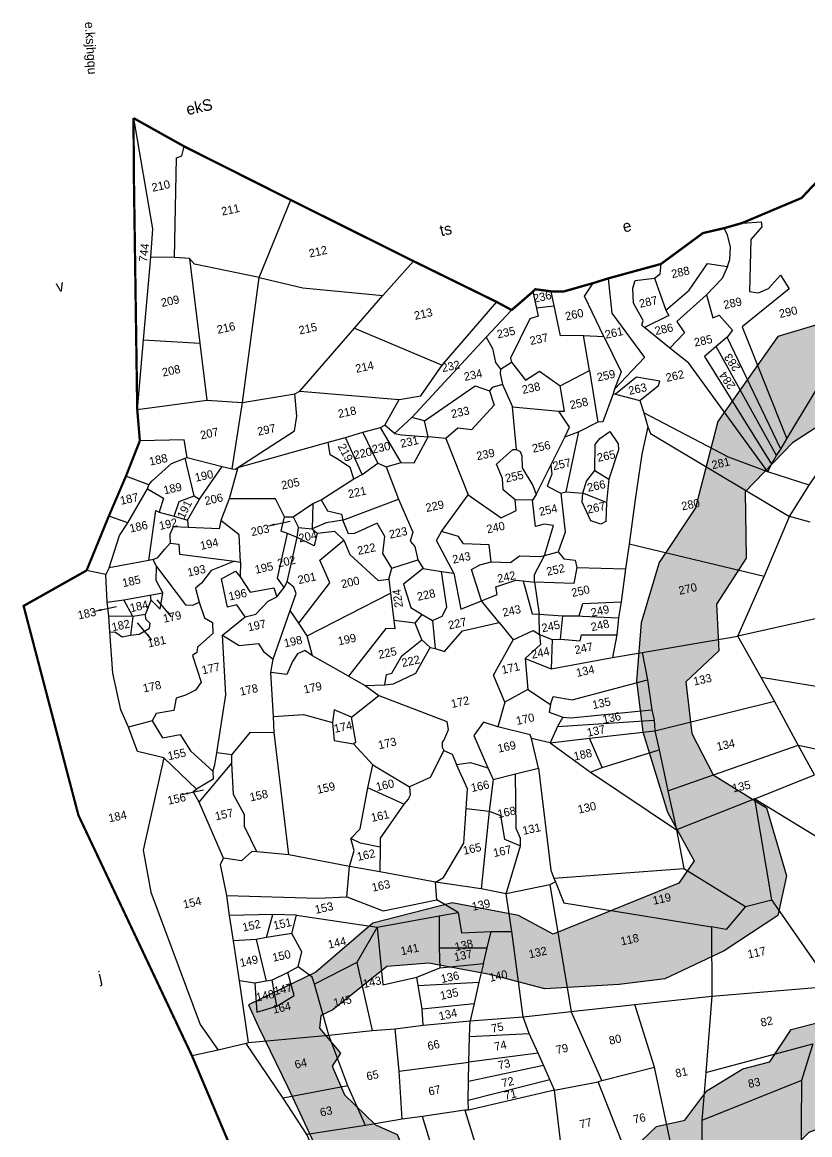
# Model space of a CAD drawing. Header units: metres. Extents: x 282146 to 284989, y 2016198 to 2020938.
# Drawn here: x 282146 to 282863, y 2019745 to 2020756 of the extents above; entities that cross this region are included whole.
import ezdxf
from ezdxf.enums import TextEntityAlignment as Align

# ---------------------------------------------------------------- set-up
doc = ezdxf.new("R2010")
doc.units = ezdxf.units.M
doc.header["$MEASUREMENT"] = 0
for name, color, linetype in [('POLY_HATCH', 12, 'Continuous'), ('POLY_PARCEL', 6, 'Continuous'), ('SYM_ARROW', 1, 'Continuous'), ('TEXT_MAPOUT', 7, 'Continuous'), ('TEXT_PARCEL', 7, 'Continuous'), ('V_BOUND_LINE', 7, 'Continuous')]:
    doc.layers.add(name, color=color, linetype=linetype)
doc.styles.get("Standard").update_dxf_attribs({"font": 'arial.ttf'})
doc.styles.add('TEXT_MAP', font='', dxfattribs={"height": 1.8})
doc.styles.get('TEXT_MAP').set_extended_font_data('Kruti Dev 050')
doc.dimstyles.get("Standard").update_dxf_attribs({"dimtxt": 0.18, "dimasz": 0.18, "dimexe": 0.18, "dimexo": 0.0625, "dimgap": 0.09, "dimtad": 0, "dimtih": 1, "dimtoh": 1, "dimdec": 4, "dimzin": 0, "dimdsep": 46, "dimtxsty": 'Standard', "dimcen": 0.09, "dimadec": 0, "dimazin": 0, "dimtfac": 1, "dimtdec": 4, "dimtofl": 0, "dimtmove": 0, "dimatfit": 3, "dimfxl": 0, "dimtolj": 1, "dimtzin": 0, "dimarcsym": 0})

# ---------------------------------------------------------------- blocks, each defined once
blk = doc.blocks.new('TEXTARROW')
blk.add_leader([(0.04, -0.01), (8.68, -0.01)], dimstyle='Standard', override={"dimtxt": 2.5, "dimasz": 2.5, "dimexe": 1.25, "dimexo": 0.625, "dimgap": 0.625, "dimtad": 1, "dimtih": 0, "dimtoh": 0, "dimzin": 8, "dimcen": 2.5, "dimtofl": 1})
blk = doc.blocks.new('5647')
at = {"layer": 'POLY_HATCH'}
h = blk.add_hatch(dxfattribs=at)
h.set_pattern_fill('ZIGZAG', color=256, scale=39.799596, angle=12.37531, style=0)
h.set_pattern_definition([(12.37531, (282698.511, 2015839.8285), (3.7931513, 5.925559), [4.97495, -4.97495]), (102.37531, (282703.3703, 2015840.8947), (-5.925559, 3.7931513), [4.97495, -4.97495])])
h.paths.add_polyline_path([(282613.69, 2019676.59), (282575.09, 2019687.53), (282544.97, 2019687.98), (282512.21, 2019712.56), (282499.66, 2019741.57), (282481.07, 2019749.85), (282454.2, 2019775.72), (282443.42, 2019800.71), (282450.66, 2019812), (282432.67, 2019833.64), (282433.82, 2019844.49), (282444.21, 2019849.41), (282490.75, 2019886.97), (282527.24, 2019889.68), (282581.55, 2019879.54), (282627.45, 2019867.55), (282692, 2019871.12), (282731.48, 2019876.26), (282782.91, 2019900.34), (282829.2, 2019930.79), (282836.68, 2019965.08), (282819.36, 2020023.93), (282773.33, 2020052.65), (282754.9, 2020088.32), (282749.51, 2020133.02), (282778.06, 2020159.87), (282776.3, 2020200.07), (282801.95, 2020240.11), (282800.89, 2020297.24), (282841.89, 2020339.76), (282875.5, 2020361.45), (282905.78, 2020388.39), (282937.79, 2020395.42), (282956.05, 2020397.52), (282942.78, 2020447.87), (282904.55, 2020451.79), (282863.11, 2020441.83), (282829.33, 2020431.6), (282777.36, 2020358.29), (282758.02, 2020283.41), (282726.46, 2020236.37), (282710.88, 2020184.12), (282707.03, 2020133.9), (282712.36, 2020089.73), (282733.7, 2020020.29), (282756.88, 2019978.29), (282743.7, 2019958.83), (282686.79, 2019935.88), (282634.69, 2019914.85), (282604.68, 2019930.95), (282547.31, 2019941.91), (282478.76, 2019924.25), (282429.56, 2019882.06), (282371.25, 2019853.57), (282379.61, 2019835.35), (282405.16, 2019782.53), (282438.05, 2019712.14), (282477.71, 2019682.48), (282492.79, 2019685.31), (282490.3, 2019656.86), (282530.09, 2019638.56), (282577.37, 2019621.9), (282631.44, 2019618.07), (282717.46, 2019639.56), (282749.49, 2019688.44), (282825.45, 2019712.08), (282856.43, 2019743.56), (282899.92, 2019760.08), (282920.16, 2019822.94), (282962.03, 2019854.8), (282967.31, 2019894.33), (282977.21, 2019928.76), (283017.4, 2019988.16), (283047.25, 2020019.12), (283049.26, 2020063.56), (283101.53, 2020092.8), (283097.23, 2020169.52), (283096.79, 2020169.6), (283076.6, 2020164.75), (283058.95, 2020140.58), (283030.97, 2020135.32), (283017.87, 2020102.45), (282980.25, 2020060.66), (282936.93, 2020024.69), (282924.03, 2019972.34), (282910.05, 2019923.39), (282882.83, 2019858.3), (282884.19, 2019840.06), (282867.63, 2019839.08), (282840.86, 2019832.32), (282822.26, 2019804.42), (282798.86, 2019798.4), (282767.75, 2019779.22), (282748.6, 2019753.84), (282724.17, 2019748.48), (282697.91, 2019723.31), (282693.44, 2019699.38), (282674.03, 2019679.24), (282646.33, 2019676.69)])
for points in [[(282863.11, 2020441.83), (282829.33, 2020431.6), (282777.36, 2020358.29), (282758.02, 2020283.41), (282726.46, 2020236.37), (282710.88, 2020184.12), (282707.03, 2020133.9), (282712.36, 2020089.73), (282733.7, 2020020.29), (282756.88, 2019978.29), (282743.7, 2019958.83), (282686.79, 2019935.88), (282634.69, 2019914.85), (282604.68, 2019930.95), (282547.31, 2019941.91), (282478.76, 2019924.25), (282429.56, 2019882.06), (282371.25, 2019853.57), (282379.61, 2019835.35), (282405.16, 2019782.53), (282438.05, 2019712.14)], [(282825.45, 2019712.08), (282856.43, 2019743.56), (282899.92, 2019760.08), (282920.16, 2019822.94), (282962.03, 2019854.8), (282967.31, 2019894.33), (282977.21, 2019928.76), (283017.4, 2019988.16), (283047.25, 2020019.12), (283049.26, 2020063.56), (283126.2, 2020106.6), (283140.87, 2020099.35), (283149.35, 2020056.74), (283123.25, 2020012.65), (283101.55, 2019983.88), (283098.57, 2019909.97), (283107.74, 2019884.08), (283089.05, 2019845.97), (283082.32, 2019785.2), (283034.46, 2019760.75), (283017.24, 2019754.75), (283020.3, 2019724.9)], [(282444.21, 2019849.41), (282433.82, 2019844.49), (282432.67, 2019833.64), (282450.66, 2019812), (282443.42, 2019800.71), (282454.2, 2019775.72), (282481.07, 2019749.85), (282499.66, 2019741.57), (282512.21, 2019712.56)], [(282697.91, 2019723.31), (282724.17, 2019748.48), (282748.6, 2019753.84), (282767.75, 2019779.22), (282798.86, 2019798.4), (282822.26, 2019804.42), (282840.86, 2019832.32), (282867.63, 2019839.08), (282884.19, 2019840.06), (282882.83, 2019858.3), (282910.05, 2019923.39), (282924.03, 2019972.34), (282936.93, 2020024.69), (282980.25, 2020060.66), (283017.87, 2020102.45), (283030.97, 2020135.32), (283058.95, 2020140.58), (283076.6, 2020164.75), (283096.79, 2020169.6), (283132.78, 2020162.5), (283162.07, 2020198.04), (283216.98, 2020201.27), (283276.01, 2020238.05)], [(282875.5, 2020361.45), (282841.89, 2020339.76), (282800.89, 2020297.24), (282801.95, 2020240.11), (282776.3, 2020200.07), (282778.06, 2020159.87), (282749.51, 2020133.02), (282754.9, 2020088.32), (282773.33, 2020052.65), (282819.36, 2020023.93), (282836.68, 2019965.08), (282829.2, 2019930.79), (282782.91, 2019900.34), (282731.48, 2019876.26), (282692, 2019871.12), (282627.45, 2019867.55), (282581.55, 2019879.54), (282527.24, 2019889.68), (282490.75, 2019886.97), (282444.21, 2019849.41)]]:
    blk.add_lwpolyline(points, dxfattribs=at)
at = {"layer": 'POLY_PARCEL'}
for points in [[(282271.78, 2020620.64), (282288.1, 2020524.77), (282286.54, 2020500.32)], [(282307.09, 2020500.1), (282308.95, 2020586.41), (282313.59, 2020587.98), (282315.7, 2020596.1)], [(282380.57, 2020482.87), (282407.76, 2020549.86)], [(282798.31, 2020529.8), (282814.82, 2020530.95), (282815.52, 2020526.56), (282805.89, 2020515.63), (282804.82, 2020470.5), (282812.53, 2020469.51), (282821.32, 2020473.31), (282831.67, 2020484.67), (282839.05, 2020472.93)], [(282785.75, 2020492.12), (282787.9, 2020498.32), (282788.47, 2020509.13), (282785.72, 2020519.22), (282782.76, 2020525.37)], [(282286.54, 2020500.32), (282280.03, 2020428.83)], [(282307.09, 2020500.1), (282286.54, 2020500.32)], [(282320.14, 2020499.26), (282307.09, 2020500.1)], [(282320.14, 2020499.26), (282329.18, 2020426.05)], [(282380.57, 2020482.87), (282324.53, 2020494.4), (282320.14, 2020499.26)], [(282487.49, 2020467.09), (282514.14, 2020496.85)], [(282722.71, 2020482.03), (282727.45, 2020486.01), (282728.21, 2020494.44)], [(282732.49, 2020454.51), (282752.52, 2020471.73), (282768.33, 2020494.71), (282785.75, 2020492.12)], [(282785.75, 2020492.12), (282781.02, 2020482), (282767.55, 2020467.81)], [(282365.97, 2020374.53), (282380.57, 2020482.87)], [(282380.57, 2020482.87), (282418.35, 2020473.7), (282487.49, 2020467.09)], [(282678.85, 2020431.71), (282662.1, 2020466.69), (282669.62, 2020477.91)], [(282682.6, 2020481.98), (282685.6, 2020452.03), (282713.83, 2020413.59), (282687.99, 2020386.27)], [(282713.79, 2020439.62), (282713.19, 2020440.12), (282711.52, 2020441.62), (282712.78, 2020445.64), (282704.4, 2020460.64), (282703.7, 2020473.58), (282705.73, 2020480.18), (282722.71, 2020482.03)], [(282722.71, 2020482.03), (282732.49, 2020454.51)], [(282617.38, 2020470.52), (282621.79, 2020449.29), (282614.81, 2020446.96), (282597.87, 2020412.96), (282598.91, 2020409.45)], [(282661.25, 2020432.66), (282641.32, 2020432.2), (282633.24, 2020470.74)], [(282767.55, 2020467.81), (282741.84, 2020444.8), (282748.59, 2020434.79), (282735.72, 2020421.54)], [(282767.55, 2020467.81), (282772.99, 2020447.89), (282778.64, 2020450.2), (282790.05, 2020437.2), (282785.5, 2020431.13)], [(282839.05, 2020472.93), (282798.57, 2020440.12), (282837.2, 2020343.2)], [(282462.88, 2020438.97), (282487.49, 2020467.09)], [(282538.96, 2020406.89), (282586.02, 2020461.59)], [(282620.31, 2020456.42), (282635.87, 2020458.21)], [(282598.96, 2020454.59), (282577.04, 2020431.11)], [(282732.49, 2020454.51), (282734.83, 2020449.94), (282713.79, 2020439.62)], [(282415.67, 2020384.33), (282462.88, 2020438.97)], [(282462.88, 2020438.97), (282538.96, 2020406.89)], [(282735.72, 2020421.54), (282713.79, 2020439.62)], [(282512.46, 2020361.61), (282577.04, 2020431.11)], [(282577.04, 2020431.11), (282582.4, 2020421.33), (282585.08, 2020409.09), (282589.23, 2020403.58)], [(282666.33, 2020402.23), (282661.25, 2020432.66)], [(282661.25, 2020432.66), (282678.85, 2020431.71)], [(282678.85, 2020431.71), (282693.86, 2020401.06), (282687.99, 2020386.27)], [(282785.5, 2020431.13), (282776.01, 2020423.16)], [(282831.93, 2020334.29), (282785.5, 2020431.13)], [(282280.03, 2020428.83), (282274.93, 2020368.69)], [(282280.03, 2020428.83), (282329.18, 2020426.05)], [(282329.18, 2020426.05), (282335.28, 2020376.67)], [(282820.53, 2020314.56), (282752.2, 2020408.58), (282735.72, 2020421.54)], [(282776.01, 2020423.16), (282765.93, 2020414.27), (282823.82, 2020321.29)], [(282828.03, 2020328.9), (282776.01, 2020423.16)], [(282837.2, 2020343.2), (282882.23, 2020418.29)], [(282501.56, 2020377.36), (282520.38, 2020380.37), (282538.96, 2020406.89)], [(282589.23, 2020403.58), (282588.99, 2020399.79), (282591.12, 2020390.1)], [(282589.23, 2020403.58), (282598.91, 2020409.45)], [(282598.91, 2020409.45), (282610.88, 2020393.9), (282623.08, 2020401.66), (282640.85, 2020389.16)], [(282640.85, 2020389.16), (282666.33, 2020402.23)], [(282666.33, 2020402.23), (282673.45, 2020357.56)], [(282709.98, 2020376.31), (282726.14, 2020389.21), (282727.14, 2020393.17), (282706.89, 2020396.48), (282688.7, 2020381.75)], [(282362.04, 2020318.43), (282411, 2020350.02), (282413.17, 2020362.82), (282411.46, 2020382.02)], [(282365.97, 2020374.53), (282411.46, 2020382.02)], [(282411.46, 2020382.02), (282415.67, 2020384.33)], [(282415.67, 2020384.33), (282501.56, 2020377.36)], [(282523.53, 2020358.69), (282567.44, 2020388.91), (282579.74, 2020384.66)], [(282579.74, 2020384.66), (282583.76, 2020372.45), (282564.1, 2020350.96), (282552.28, 2020352.38), (282541.95, 2020343.43)], [(282591.12, 2020390.1), (282582.05, 2020387.57), (282579.74, 2020384.66)], [(282591.12, 2020390.1), (282599.62, 2020370.85)], [(282639.82, 2020367.02), (282644.58, 2020367.26), (282640.85, 2020389.16)], [(282686.74, 2020382.25), (282677.9, 2020358), (282673.45, 2020357.56)], [(282687.99, 2020386.27), (282686.74, 2020382.25)], [(282686.74, 2020382.25), (282688.7, 2020381.75)], [(282688.7, 2020381.75), (282709.98, 2020376.31)], [(282274.93, 2020368.69), (282335.28, 2020376.67)], [(282335.28, 2020376.67), (282365.97, 2020374.53)], [(282356.94, 2020317.31), (282365.97, 2020374.53)], [(282489.32, 2020354.93), (282501.56, 2020377.36)], [(282709.98, 2020376.31), (282713.35, 2020365.82)], [(282599.62, 2020370.85), (282639.82, 2020367.02)], [(282603.04, 2020334.03), (282599.62, 2020370.85)], [(282645, 2020344.63), (282648.99, 2020353.26), (282639.82, 2020367.02)], [(282820.53, 2020314.56), (282786.61, 2020327.25), (282713.35, 2020365.82)], [(282713.35, 2020365.82), (282716.86, 2020353.49)], [(282470.25, 2020348.88), (282485.39, 2020353)], [(282485.39, 2020353), (282489.32, 2020354.93)], [(282503.28, 2020322.61), (282485.39, 2020353)], [(282497.54, 2020347.91), (282489.32, 2020354.93)], [(282512.46, 2020361.61), (282497.54, 2020347.91)], [(282523.53, 2020358.69), (282512.46, 2020361.61)], [(282526.65, 2020344.88), (282523.53, 2020358.69)], [(282673.45, 2020357.56), (282657.11, 2020349.16)], [(282716.86, 2020353.49), (282711.64, 2020330.04), (282705.81, 2020290.81), (282700.62, 2020252.14)], [(282716.86, 2020353.49), (282719.16, 2020347.85), (282839.35, 2020276.11)], [(282440.27, 2020340.43), (282455.22, 2020344.25)], [(282455.22, 2020344.25), (282470.25, 2020348.88)], [(282469.45, 2020312.25), (282455.22, 2020344.25)], [(282483.05, 2020322.18), (282470.25, 2020348.88)], [(282497.54, 2020347.91), (282503.72, 2020346.59), (282526.65, 2020344.88)], [(282503.28, 2020322.61), (282514.56, 2020322.41), (282526.65, 2020344.88)], [(282541.95, 2020343.43), (282526.65, 2020344.88)], [(282541.95, 2020343.43), (282561.4, 2020294.69)], [(282632.81, 2020320.29), (282645, 2020344.63)], [(282657.11, 2020349.16), (282645, 2020344.63)], [(282646.15, 2020297.25), (282657.11, 2020349.16)], [(282670.85, 2020315.84), (282671.25, 2020338.38), (282675.2, 2020343.52), (282683.8, 2020349.42), (282691.17, 2020339.01), (282691.52, 2020333.74), (282682.92, 2020308.33)], [(282831.93, 2020334.29), (282837.2, 2020343.2)], [(282856.5, 2020303.03), (282886.77, 2020347.89), (282906.2, 2020344.67)], [(282318.12, 2020327.23), (282315.59, 2020342.45), (282277.2, 2020341.54)], [(282362.04, 2020318.43), (282440.27, 2020340.43)], [(282462.25, 2020308.53), (282459.3, 2020318.3), (282447.42, 2020326.12), (282441.88, 2020329.45), (282440.27, 2020340.43)], [(282601.9, 2020290.48), (282591.7, 2020299.2), (282591.16, 2020308.97), (282585.81, 2020321.16), (282599.87, 2020333.87), (282603.04, 2020334.03)], [(282603.04, 2020334.03), (282606.35, 2020332.35), (282607.7, 2020328.64), (282608.15, 2020318.05), (282617.35, 2020302.96), (282620.16, 2020295.02)], [(282828.03, 2020328.9), (282831.93, 2020334.29)], [(282284.85, 2020303.36), (282287.8, 2020306.95), (282304.59, 2020321.86), (282316.39, 2020326.59)], [(282316.39, 2020326.59), (282318.12, 2020327.23)], [(282324.06, 2020294.06), (282316.39, 2020326.59)], [(282318.12, 2020327.23), (282348.5, 2020319.2)], [(282823.82, 2020321.29), (282828.03, 2020328.9)], [(282328.73, 2020291.07), (282348.5, 2020319.2)], [(282348.5, 2020319.2), (282356.94, 2020317.31)], [(282362.04, 2020318.43), (282354.43, 2020291.29)], [(282356.94, 2020317.31), (282359.97, 2020316.9), (282362.04, 2020318.43)], [(282469.45, 2020312.25), (282483.05, 2020322.18)], [(282483.05, 2020322.18), (282490.44, 2020318.99)], [(282490.44, 2020318.99), (282503.28, 2020322.61)], [(282490.44, 2020318.99), (282501.1, 2020291.13)], [(282620.16, 2020295.02), (282632.81, 2020320.29)], [(282632.81, 2020320.29), (282633.67, 2020312.69), (282629.81, 2020302.22), (282641.55, 2020296.24)], [(282660.45, 2020296.19), (282663.79, 2020306.54), (282670.85, 2020315.84)], [(282670.85, 2020315.84), (282682.92, 2020308.33)], [(282820.53, 2020314.56), (282823.82, 2020321.29)], [(282856.5, 2020303.03), (282820.53, 2020314.56)], [(282284.85, 2020303.36), (282265.16, 2020310.94)], [(282434.15, 2020290.33), (282462.25, 2020308.53)], [(282462.25, 2020308.53), (282469.45, 2020312.25)], [(282682.92, 2020308.33), (282680.94, 2020288.01)], [(282266.84, 2020270.66), (282283.73, 2020299.91)], [(282283.73, 2020299.91), (282284.85, 2020303.36)], [(282283.73, 2020299.91), (282297.76, 2020292.03), (282293.98, 2020279.82)], [(282538.33, 2020263.06), (282561.4, 2020294.69)], [(282561.4, 2020294.69), (282589.79, 2020275), (282602.89, 2020281.08), (282601.9, 2020290.48)], [(282620.16, 2020295.02), (282616.92, 2020290.3)], [(282641.55, 2020296.24), (282645.31, 2020262.43), (282639.11, 2020245.57)], [(282641.55, 2020296.24), (282646.15, 2020297.25)], [(282646.15, 2020297.25), (282660.45, 2020296.19)], [(282680.94, 2020288.01), (282680.53, 2020271.62), (282676.22, 2020269.34), (282667.56, 2020272.25), (282659.98, 2020288.49), (282660.45, 2020296.19)], [(282680.94, 2020288.01), (282660.45, 2020296.19)], [(282839.35, 2020276.11), (282856.5, 2020303.03)], [(282306.75, 2020276.48), (282311.24, 2020289.11), (282324.06, 2020294.06)], [(282318.5, 2020272.91), (282328.73, 2020291.07)], [(282324.06, 2020294.06), (282328.73, 2020291.07)], [(282354.43, 2020291.29), (282347.3, 2020272.62)], [(282402.34, 2020275.63), (282394.62, 2020291.31), (282354.43, 2020291.29)], [(282409.77, 2020275.9), (282426.77, 2020287.38)], [(282426.77, 2020287.38), (282426.25, 2020265.37)], [(282426.77, 2020287.38), (282434.15, 2020290.33)], [(282434.15, 2020290.33), (282439.48, 2020280.83), (282451.83, 2020278.19), (282452.75, 2020272.78)], [(282452.75, 2020272.78), (282501.1, 2020291.13)], [(282501.1, 2020291.13), (282513.51, 2020262.58), (282511.25, 2020254.6), (282515.18, 2020250.11), (282517.7, 2020238.64)], [(282616.92, 2020290.3), (282601.9, 2020290.48)], [(282627.23, 2020242.43), (282635.21, 2020268.23), (282626.94, 2020269.36), (282619.6, 2020267.48), (282616.92, 2020290.3)], [(282266.84, 2020270.66), (282250.31, 2020276.34)], [(282284.97, 2020238.02), (282290.98, 2020281.3), (282293.98, 2020279.82)], [(282293.98, 2020279.82), (282306.75, 2020276.48)], [(282306.75, 2020276.48), (282318.5, 2020272.91)], [(282404.96, 2020261.24), (282399.39, 2020263.49), (282402.34, 2020275.63)], [(282402.34, 2020275.63), (282409.77, 2020275.9)], [(282409.77, 2020275.9), (282414.5, 2020266.54)], [(282817.31, 2020224.24), (282839.35, 2020276.11)], [(282857.35, 2020271.05), (282839.35, 2020276.11)], [(282250.5, 2020231.79), (282259.61, 2020259.72), (282266.84, 2020270.66)], [(282318.92, 2020266.66), (282306, 2020267.03), (282303.15, 2020260.52), (282303.44, 2020253.1)], [(282318.5, 2020272.91), (282318.92, 2020266.66)], [(282347.3, 2020272.62), (282345.69, 2020265.31), (282318.92, 2020266.66)], [(282364.31, 2020236.52), (282363.1, 2020260.31), (282347.3, 2020272.62)], [(282413.18, 2020257.76), (282414.5, 2020266.54)], [(282414.5, 2020266.54), (282426.25, 2020265.37)], [(282452.75, 2020272.78), (282438.55, 2020270.47), (282426.25, 2020265.37)], [(282495.24, 2020231.44), (282487.37, 2020244.15), (282489.25, 2020258.73), (282482.43, 2020270.33), (282463.02, 2020261.26), (282457.69, 2020261.16), (282452.75, 2020272.78)], [(282401.99, 2020214.73), (282396.2, 2020222.81), (282404.96, 2020261.24)], [(282404.71, 2020219.55), (282413.18, 2020257.76)], [(282413.18, 2020257.76), (282404.96, 2020261.24)], [(282430.58, 2020261.51), (282428.17, 2020250.56), (282413.18, 2020257.76)], [(282426.25, 2020265.37), (282430.58, 2020261.51)], [(282430.58, 2020261.51), (282445.75, 2020263.23), (282453.58, 2020255.59)], [(282548.94, 2020226.89), (282533.92, 2020255.14), (282538.33, 2020263.06)], [(282581.26, 2020236.87), (282579.4, 2020251.43), (282557.25, 2020252.45), (282552.93, 2020258.72), (282538.33, 2020263.06)], [(282288.79, 2020238.86), (282292.71, 2020240.52), (282298.88, 2020247.76), (282303.44, 2020253.1)], [(282303.44, 2020253.1), (282310.89, 2020252.06), (282311.46, 2020243.37), (282359.02, 2020237.5)], [(282414.75, 2020183.79), (282441.56, 2020218.81), (282433.01, 2020238.31), (282453.58, 2020255.59)], [(282453.58, 2020255.59), (282458.95, 2020243.26), (282483.39, 2020220.82), (282492.55, 2020221.76)], [(282700.62, 2020252.14), (282697.58, 2020230.63)], [(282817.31, 2020224.24), (282700.62, 2020252.14)], [(282284.97, 2020238.02), (282250.5, 2020231.79)], [(282288.79, 2020238.86), (282284.97, 2020238.02)], [(282291.72, 2020232.82), (282288.79, 2020238.86)], [(282359.02, 2020237.5), (282338.9, 2020229.22), (282330.6, 2020218.31), (282325.34, 2020214.22), (282328.6, 2020201.83)], [(282359.02, 2020237.5), (282364.31, 2020236.52)], [(282495.24, 2020231.44), (282517.7, 2020238.64)], [(282517.7, 2020238.64), (282522.37, 2020230.96)], [(282572.92, 2020202.96), (282564.27, 2020230.2), (282571.42, 2020234.17), (282581.26, 2020236.87)], [(282581.26, 2020236.87), (282597.83, 2020236.24), (282605.67, 2020241.97), (282623.72, 2020241.39), (282627.23, 2020242.43)], [(282618.7, 2020219.17), (282618.83, 2020225.88), (282627.23, 2020242.43)], [(282627.23, 2020242.43), (282639.11, 2020245.57)], [(282639.11, 2020245.57), (282643.94, 2020239.41), (282653.8, 2020238.37), (282655.45, 2020232.05)], [(282247.78, 2020226.03), (282231.09, 2020229.41)], [(282250.5, 2020231.79), (282247.78, 2020226.03)], [(282297.01, 2020209.93), (282291.18, 2020220.67), (282291.72, 2020232.82)], [(282291.72, 2020232.82), (282316.68, 2020199.54), (282323.14, 2020199.35), (282328.6, 2020201.83)], [(282368.36, 2020189.23), (282361.04, 2020199.79), (282352.89, 2020197.76), (282347.77, 2020222.16), (282359.95, 2020228.65), (282364.13, 2020223.92)], [(282364.31, 2020236.52), (282364.13, 2020223.92)], [(282492.55, 2020221.76), (282495.24, 2020231.44)], [(282522.37, 2020230.96), (282505.23, 2020217.6), (282511.55, 2020197.33), (282521.41, 2020191.37)], [(282522.37, 2020230.96), (282538.15, 2020228.54)], [(282530.36, 2020185.96), (282538.84, 2020189.96), (282542.8, 2020197.51), (282538.15, 2020228.54)], [(282538.15, 2020228.54), (282548.94, 2020226.89)], [(282655.45, 2020232.05), (282652.64, 2020218.06), (282618.7, 2020219.17)], [(282655.45, 2020232.05), (282697.58, 2020230.63)], [(282697.58, 2020230.63), (282693.64, 2020202.11)], [(282249.04, 2020201.99), (282247.78, 2020226.03)], [(282364.13, 2020223.92), (282372.68, 2020210.56), (282393.26, 2020214.28), (282395.73, 2020206.67)], [(282401.99, 2020214.73), (282404.71, 2020219.55)], [(282407.33, 2020194.69), (282412.53, 2020209.51), (282410.54, 2020214.95), (282404.71, 2020219.55)], [(282492.55, 2020221.76), (282494.1, 2020209.81)], [(282548.94, 2020226.89), (282554.97, 2020195.82), (282572.92, 2020202.96)], [(282572.92, 2020202.96), (282586.51, 2020208.63), (282585.36, 2020215.06), (282602.52, 2020220.97), (282608.78, 2020220.47)], [(282608.78, 2020220.47), (282618.7, 2020219.17)], [(282608.78, 2020220.47), (282616.64, 2020191.99), (282622.59, 2020191.69)], [(282618.7, 2020219.17), (282622.59, 2020191.69)], [(282794.69, 2020172.58), (282817.31, 2020224.24)], [(282263.31, 2020203.87), (282297.01, 2020209.93)], [(282282.09, 2020191.42), (282286.88, 2020203.69), (282294.71, 2020196.06), (282297.01, 2020209.93)], [(282286.88, 2020203.69), (282286.38, 2020208.02)], [(282395.73, 2020206.67), (282401.99, 2020214.73)], [(282421.97, 2020172.81), (282494.1, 2020209.81)], [(282494.1, 2020209.81), (282496.89, 2020186.1)], [(282249.04, 2020201.99), (282263.31, 2020203.87)], [(282250.34, 2020189.98), (282249.04, 2020201.99)], [(282271, 2020189.52), (282263.31, 2020203.87)], [(282328.6, 2020201.83), (282333.15, 2020188.4), (282339.94, 2020184.27), (282340.42, 2020174.76), (282326.96, 2020162.98), (282326.38, 2020158.31), (282322.63, 2020155.89), (282330.13, 2020132.68), (282325.24, 2020125.72), (282316.81, 2020121.47), (282308.71, 2020119.04), (282306.55, 2020108.14), (282291.33, 2020105.6), (282287.91, 2020099.24)], [(282368.36, 2020189.23), (282377.6, 2020191.73), (282388.28, 2020202.9), (282395.73, 2020206.67)], [(282588.22, 2020184.4), (282572.92, 2020202.96)], [(282657.46, 2020189.99), (282660.44, 2020200.8), (282693.64, 2020202.11)], [(282693.64, 2020202.11), (282691.34, 2020188.24)], [(282271, 2020189.52), (282250.34, 2020189.98)], [(282251.21, 2020176.27), (282250.34, 2020189.98)], [(282269.2, 2020173.35), (282276.51, 2020174.16), (282285.48, 2020179.6), (282286.23, 2020183.51), (282282.47, 2020187.22), (282282.09, 2020191.42)], [(282271, 2020189.52), (282269.2, 2020173.35)], [(282282.09, 2020191.42), (282271, 2020189.52)], [(282348.65, 2020173.51), (282368.36, 2020189.23)], [(282392.62, 2020152.76), (282407.33, 2020194.69)], [(282414.75, 2020183.79), (282407.33, 2020194.69)], [(282515.32, 2020183.91), (282521.41, 2020191.37)], [(282521.41, 2020191.37), (282530.36, 2020185.96)], [(282623.02, 2020173.88), (282622.59, 2020191.69)], [(282622.59, 2020191.69), (282643.26, 2020190.08)], [(282641.28, 2020169.87), (282643.26, 2020190.08)], [(282643.26, 2020190.08), (282657.46, 2020189.99)], [(282657.46, 2020189.99), (282660.18, 2020189.85)], [(282660.18, 2020189.85), (282691.34, 2020188.24)], [(282900.63, 2020196.04), (282794.69, 2020172.58)], [(282421.97, 2020172.81), (282414.75, 2020183.79)], [(282496.89, 2020186.1), (282497.95, 2020178.85), (282490.1, 2020179.26), (282457.71, 2020137.89)], [(282515.32, 2020183.91), (282496.89, 2020186.1)], [(282521.17, 2020169.43), (282515.32, 2020183.91)], [(282530.36, 2020185.96), (282532.65, 2020161.94)], [(282532.65, 2020161.94), (282540.69, 2020159.42), (282556.39, 2020177.15), (282588.22, 2020184.4)], [(282588.22, 2020184.4), (282600.2, 2020169.41)], [(282691.34, 2020188.24), (282689.96, 2020173.77)], [(282251.21, 2020176.27), (282256.04, 2020176.08), (282262, 2020172.04), (282269.2, 2020173.35)], [(282267.44, 2020093.77), (282260.65, 2020108.85), (282253.71, 2020140.47), (282251.21, 2020176.27)], [(282343.64, 2020071.79), (282351.71, 2020121.79), (282348.65, 2020173.51)], [(282348.65, 2020173.51), (282363.22, 2020164.41), (282379.94, 2020166.21), (282384.12, 2020159.37), (282392.62, 2020152.76)], [(282426.54, 2020155.64), (282421.97, 2020172.81)], [(282489.26, 2020130.5), (282490.58, 2020139.46), (282495.17, 2020140.47), (282503.91, 2020155.48), (282521.17, 2020169.43)], [(282528.48, 2020162.63), (282521.17, 2020169.43)], [(282593.05, 2020115.33), (282583.09, 2020138.8), (282600.2, 2020169.41)], [(282600.2, 2020169.41), (282617.42, 2020177.46), (282623.02, 2020173.88)], [(282623.02, 2020173.88), (282623.84, 2020165.24), (282610.69, 2020153.27)], [(282623.02, 2020173.88), (282634.11, 2020169.63)], [(282634.11, 2020169.63), (282633.25, 2020144.19)], [(282634.11, 2020169.63), (282641.28, 2020169.87)], [(282641.28, 2020169.87), (282658.16, 2020168.49), (282659.45, 2020173.59)], [(282659.45, 2020173.59), (282689.96, 2020173.77)], [(282689.96, 2020173.77), (282686.28, 2020153.99)], [(282711.82, 2020158.25), (282794.69, 2020172.58)], [(282814.87, 2020136.66), (282794.69, 2020172.58)], [(282426.54, 2020155.64), (282419.95, 2020160.08), (282413.6, 2020157.35), (282409.16, 2020150.76), (282404.45, 2020139.3), (282390.51, 2020141.24)], [(282489.26, 2020130.5), (282496.58, 2020131.3), (282515.93, 2020140.63), (282528.48, 2020162.63)], [(282528.48, 2020162.63), (282532.65, 2020161.94)], [(282390.51, 2020141.24), (282392.62, 2020152.76)], [(282457.71, 2020137.89), (282426.54, 2020155.64)], [(282610.69, 2020153.27), (282633.25, 2020144.19)], [(282610.69, 2020153.27), (282612.83, 2020126.35)], [(282633.25, 2020144.19), (282686.28, 2020153.99)], [(282686.28, 2020153.99), (282711.82, 2020158.25)], [(282711.82, 2020158.25), (282716.46, 2020134.68)], [(282392.76, 2020102.98), (282390.51, 2020141.24)], [(282457.71, 2020137.89), (282472.06, 2020129.81)], [(282632.49, 2020113.55), (282634.72, 2020120.46), (282651.17, 2020117.39), (282716.46, 2020134.68)], [(282716.46, 2020134.68), (282720.25, 2020108.9)], [(282970.28, 2020111.36), (282814.87, 2020136.66)], [(282826.32, 2020116.18), (282814.87, 2020136.66)], [(282460.3, 2020102.53), (282484.05, 2020121.34)], [(282472.06, 2020129.81), (282489.26, 2020130.5)], [(282472.06, 2020129.81), (282484.05, 2020121.34)], [(282484.05, 2020121.34), (282542.78, 2020098.68), (282543.84, 2020091.42), (282540.56, 2020083.22), (282538.65, 2020080.93), (282538.84, 2020076.43), (282540.22, 2020073.79)], [(282612.83, 2020126.35), (282593.05, 2020115.33)], [(282612.83, 2020126.35), (282632.49, 2020113.55)], [(282593.05, 2020115.33), (282586.96, 2020094.07)], [(282632.49, 2020113.55), (282631.28, 2020106.87), (282643.19, 2020102.54)], [(282722.89, 2020090.77), (282826.32, 2020116.18)], [(282846.86, 2020078.29), (282826.32, 2020116.18)], [(282392.76, 2020102.98), (282418.86, 2020104.93), (282443.94, 2020097.87)], [(282393.37, 2020089.21), (282392.76, 2020102.98)], [(282460.3, 2020102.53), (282445.27, 2020108.85), (282443.94, 2020097.87)], [(282443.94, 2020097.87), (282445.2, 2020082.38), (282462.16, 2020079.42), (282464.18, 2020081.2), (282460.3, 2020102.53)], [(282643.19, 2020102.54), (282638.58, 2020094.31)], [(282643.19, 2020102.54), (282650.02, 2020101.9), (282720.25, 2020108.9)], [(282720.25, 2020108.9), (282722.21, 2020099.98)], [(282287.91, 2020099.24), (282267.44, 2020093.77)], [(282297.89, 2020067.38), (282275.04, 2020072.79), (282267.44, 2020093.77)], [(282287.91, 2020099.24), (282296.74, 2020084.61), (282311.91, 2020087.4), (282321.13, 2020073.39), (282340.26, 2020055.67)], [(282586.96, 2020094.07), (282574.59, 2020098.04), (282566.14, 2020086.56), (282578.39, 2020058.78)], [(282616.2, 2020083.91), (282614.96, 2020087.12), (282586.96, 2020094.07)], [(282638.58, 2020094.31), (282632.28, 2020080.37)], [(282638.58, 2020094.31), (282722.21, 2020099.98)], [(282722.21, 2020099.98), (282722.89, 2020090.77)], [(282356.69, 2020070.06), (282372.97, 2020089.55), (282393.37, 2020089.21)], [(282405.96, 2019983.45), (282393.37, 2020089.21)], [(282632.28, 2020080.37), (282616.2, 2020083.91)], [(282622.05, 2020058.47), (282616.2, 2020083.91)], [(282632.28, 2020080.37), (282666.18, 2020084.33)], [(282666.18, 2020084.33), (282722.89, 2020090.77)], [(282677.13, 2020058.79), (282666.18, 2020084.33)], [(282722.89, 2020090.77), (282726.55, 2020074.1)], [(282462.16, 2020079.42), (282478.78, 2020061.24)], [(282540.22, 2020073.79), (282528.35, 2020050.27), (282510.56, 2020042.36)], [(282540.22, 2020073.79), (282547.35, 2020070.54), (282551.21, 2020061.5)], [(282632.28, 2020080.37), (282667.26, 2020055.03)], [(282677.13, 2020058.79), (282726.55, 2020074.1)], [(282726.55, 2020074.1), (282734.01, 2020038.85)], [(282734.01, 2020038.85), (282846.86, 2020078.29)], [(282809.44, 2020031.86), (282861.06, 2020052.54), (282846.86, 2020078.29)], [(282846.86, 2020078.29), (282949.36, 2020056.79)], [(282297.89, 2020067.38), (282280.06, 2019987.54), (282286.73, 2019951.05), (282329.23, 2019836.71), (282344.79, 2019814.63)], [(282326.31, 2020040.21), (282297.89, 2020067.38)], [(282340.26, 2020055.67), (282341.94, 2020061.26), (282343.64, 2020071.79)], [(282356.69, 2020070.06), (282343.64, 2020071.79)], [(282356.73, 2020062.59), (282356.69, 2020070.06)], [(282340.26, 2020055.67), (282340.7, 2020048.81), (282326.31, 2020040.21)], [(282328.52, 2020028.93), (282356.73, 2020062.59)], [(282378.32, 2019986.01), (282367.62, 2020008.05), (282367.6, 2020017.93), (282358.1, 2020035.62), (282356.73, 2020062.59)], [(282474.33, 2020041.28), (282478.78, 2020061.24), (282510.56, 2020042.36)], [(282551.21, 2020061.5), (282563.37, 2020063.37), (282578.39, 2020058.78)], [(282559.61, 2020023.56), (282560.71, 2020040.53), (282551.21, 2020061.5)], [(282578.39, 2020058.78), (282582.78, 2020048.52)], [(282602.32, 2020053.34), (282622.05, 2020058.47)], [(282622.05, 2020058.47), (282632.91, 2019970.09), (282635.5, 2019963.22)], [(282667.26, 2020055.03), (282677.13, 2020058.79)], [(282667.26, 2020055.03), (282741.45, 2020004.94)], [(282582.78, 2020048.52), (282579.38, 2020021.21)], [(282582.78, 2020048.52), (282602.32, 2020053.34)], [(282606.49, 2019991.24), (282606.52, 2019997.6), (282602.78, 2020006.13), (282602.32, 2020053.34)], [(282328.52, 2020028.93), (282323.27, 2020038.2), (282326.31, 2020040.21)], [(282459.62, 2019997.43), (282467.92, 2020005.93), (282474.33, 2020041.28)], [(282505.56, 2020027.36), (282474.33, 2020041.28)], [(282510.56, 2020042.36), (282511.11, 2020034.99), (282509.49, 2020031.43), (282505.56, 2020027.36)], [(282734.01, 2020038.85), (282741.45, 2020004.94)], [(282349.61, 2019980.42), (282328.52, 2020028.93)], [(282505.56, 2020027.36), (282485.18, 2019997.96), (282485.01, 2019990.17)], [(282809.44, 2020031.86), (282741.45, 2020004.94)], [(282809.44, 2020031.86), (282913.71, 2019968.07)], [(282824.07, 2019944.47), (282809.44, 2020031.86)], [(282532.94, 2019959.9), (282539.8, 2019963.89), (282557.4, 2019993.41), (282559.61, 2020023.56)], [(282559.61, 2020023.56), (282579.38, 2020021.21)], [(282579.38, 2020021.21), (282572.5, 2019953.88)], [(282579.38, 2020021.21), (282589.28, 2020017.51), (282592.74, 2019996.88), (282606.49, 2019991.24)], [(282458.47, 2019973.32), (282462.68, 2019987.14), (282459.62, 2019997.43)], [(282485.01, 2019990.17), (282467.99, 2019993.38), (282459.62, 2019997.43)], [(282741.45, 2020004.94), (282747.96, 2019971.62)], [(282485.01, 2019990.17), (282484.89, 2019968.69)], [(282594.2, 2019949.79), (282606.49, 2019991.24)], [(282352.41, 2019948.16), (282347.05, 2019975.05), (282349.61, 2019980.42)], [(282378.32, 2019986.01), (282373.92, 2019986.42), (282365, 2019978.32), (282349.61, 2019980.42)], [(282405.96, 2019983.45), (282378.32, 2019986.01)], [(282458.47, 2019973.32), (282405.96, 2019983.45)], [(282456.14, 2019947.16), (282458.47, 2019973.32)], [(282484.89, 2019968.69), (282458.47, 2019973.32)], [(282532.94, 2019959.9), (282484.89, 2019968.69)], [(282635.5, 2019963.22), (282747.96, 2019971.62)], [(282747.96, 2019971.62), (282801.14, 2019938.78)], [(282534.28, 2019944.53), (282532.94, 2019959.9)], [(282572.5, 2019953.88), (282532.94, 2019959.9)], [(282636.73, 2019959.97), (282631.96, 2019957.32)], [(282635.5, 2019963.22), (282636.73, 2019959.97)], [(282636.73, 2019959.97), (282643.93, 2019941.77), (282771.85, 2019921.13)], [(282352.41, 2019948.16), (282431.26, 2019945.98), (282456.14, 2019947.16)], [(282354.83, 2019931.06), (282352.41, 2019948.16)], [(282594.2, 2019949.79), (282572.5, 2019953.88)], [(282631.96, 2019957.32), (282594.2, 2019949.79)], [(282598.95, 2019917.15), (282594.2, 2019949.79)], [(282631.96, 2019957.32), (282650.38, 2019847.92)], [(282456.14, 2019947.16), (282487.67, 2019935.11), (282534.28, 2019944.53)], [(282552.47, 2019933.55), (282534.28, 2019944.53)], [(282801.14, 2019938.78), (282784.65, 2019918.86), (282771.85, 2019921.13)], [(282801.14, 2019938.78), (282824.07, 2019944.47)], [(282876.07, 2019869.87), (282824.07, 2019944.47)], [(282392.32, 2019931.96), (282354.83, 2019931.06)], [(282358.31, 2019909.1), (282354.83, 2019931.06)], [(282386.79, 2019912.04), (282392.32, 2019931.96)], [(282412.83, 2019931.11), (282392.32, 2019931.96)], [(282408.76, 2019915.52), (282412.83, 2019931.11)], [(282412.83, 2019931.11), (282482.5, 2019920.74)], [(282482.5, 2019920.74), (282536.28, 2019930.53)], [(282536.28, 2019930.53), (282552.47, 2019933.55)], [(282536.28, 2019930.53), (282536.28, 2019902.85)], [(282552.47, 2019933.55), (282555.35, 2019915.86), (282581.07, 2019916.97)], [(282482.5, 2019920.74), (282464.82, 2019890.4)], [(282482.5, 2019920.74), (282487.52, 2019871.06), (282516.86, 2019877.5)], [(282771.85, 2019921.13), (282772.13, 2019861)], [(282377.81, 2019910.33), (282358.31, 2019909.1)], [(282386.79, 2019912.04), (282377.81, 2019910.33)], [(282377.81, 2019910.33), (282386.52, 2019874.29)], [(282408.76, 2019915.52), (282386.79, 2019912.04)], [(282414.06, 2019886.48), (282417.36, 2019899.5), (282408.76, 2019915.52)], [(282577.75, 2019902.86), (282581.07, 2019916.97)], [(282581.07, 2019916.97), (282598.95, 2019917.15)], [(282608.87, 2019843.36), (282598.95, 2019917.15)], [(282363.25, 2019874.37), (282358.31, 2019909.1)], [(282536.28, 2019902.85), (282577.75, 2019902.86)], [(282536.28, 2019902.85), (282536.61, 2019885.57)], [(282574.56, 2019889.35), (282577.75, 2019902.86)], [(282464.82, 2019890.4), (282428.33, 2019871.44)], [(282464.82, 2019890.4), (282478.18, 2019831.51)], [(282405.24, 2019881.61), (282391.68, 2019875.16)], [(282395.58, 2019852.49), (282410.68, 2019861.68), (282405.24, 2019881.61)], [(282414.06, 2019886.48), (282405.24, 2019881.61)], [(282428.33, 2019871.44), (282426.16, 2019877.64), (282414.06, 2019886.48)], [(282516.86, 2019877.5), (282536.61, 2019885.57)], [(282536.61, 2019885.57), (282574.56, 2019889.35)], [(282574.56, 2019889.35), (282570.61, 2019873.25)], [(282376.51, 2019872.36), (282363.25, 2019874.37)], [(282371.2, 2019821.14), (282363.25, 2019874.37)], [(282386.52, 2019874.29), (282376.51, 2019872.36)], [(282376.51, 2019872.36), (282378.25, 2019847.35), (282395.58, 2019852.49)], [(282391.68, 2019875.16), (282386.52, 2019874.29)], [(282395.58, 2019852.49), (282391.68, 2019875.16)], [(282440.63, 2019827.55), (282428.33, 2019871.44)], [(282518.04, 2019870.27), (282516.86, 2019877.5)], [(282518.04, 2019870.27), (282570.61, 2019873.25)], [(282570.61, 2019873.25), (282566.39, 2019854.68)], [(282521.38, 2019850.15), (282518.04, 2019870.27)], [(282772.13, 2019861), (282876.07, 2019869.87)], [(282521.38, 2019850.15), (282566.39, 2019854.68)], [(282566.39, 2019854.68), (282562.97, 2019839.96)], [(282650.38, 2019847.92), (282705.51, 2019853.87)], [(282705.51, 2019853.87), (282772.13, 2019861)], [(282722.48, 2019799.75), (282705.51, 2019853.87)], [(282772.13, 2019861), (282766.84, 2019795.23)], [(282522.36, 2019836.13), (282521.38, 2019850.15)], [(282562.97, 2019839.96), (282608.87, 2019843.36)], [(282608.87, 2019843.36), (282650.38, 2019847.92)], [(282614.12, 2019828.86), (282608.87, 2019843.36)], [(282676.89, 2019788.3), (282650.38, 2019847.92)], [(282478.18, 2019831.51), (282498.19, 2019832.96)], [(282498.19, 2019832.96), (282522.36, 2019836.13)], [(282501.46, 2019796.4), (282498.19, 2019832.96)], [(282522.36, 2019836.13), (282562.97, 2019839.96)], [(282562.52, 2019826.23), (282562.97, 2019839.96)], [(282371.2, 2019821.14), (282440.63, 2019827.55)], [(282440.63, 2019827.55), (282478.18, 2019831.51)], [(282457.22, 2019783.49), (282440.63, 2019827.55)], [(282561.8, 2019804.02), (282562.52, 2019826.23)], [(282562.52, 2019826.23), (282614.12, 2019828.86)], [(282621.86, 2019811.85), (282614.12, 2019828.86)], [(282344.79, 2019814.63), (282322.29, 2019809.53)], [(282369.27, 2019820.19), (282344.79, 2019814.63)], [(282369.27, 2019820.19), (282371.2, 2019821.14)], [(282401.04, 2019772.9), (282369.27, 2019820.19)], [(282766.84, 2019795.23), (282859.43, 2019819.88)], [(282859.43, 2019819.88), (282849.82, 2019788.11)], [(282501.46, 2019796.4), (282561.8, 2019804.02)], [(282561.39, 2019787.62), (282561.8, 2019804.02)], [(282621.86, 2019811.85), (282561.8, 2019804.02)], [(282626.56, 2019801.39), (282621.86, 2019811.85)], [(282504.08, 2019754.82), (282501.46, 2019796.4)], [(282561.39, 2019787.62), (282626.56, 2019801.39)], [(282631.91, 2019789.2), (282626.56, 2019801.39)], [(282676.89, 2019788.3), (282722.48, 2019799.75)], [(282738.31, 2019725.36), (282722.48, 2019799.75)], [(282766.84, 2019795.23), (282763.41, 2019753.58)], [(282561.23, 2019771.28), (282631.91, 2019789.2)], [(282561.23, 2019771.28), (282561.39, 2019787.62)], [(282636.08, 2019779.96), (282631.91, 2019789.2)], [(282636.08, 2019779.96), (282673.68, 2019787.06)], [(282673.68, 2019787.06), (282676.89, 2019788.3)], [(282698.47, 2019724.07), (282673.68, 2019787.06)], [(282849.82, 2019788.11), (282763.41, 2019753.58)], [(282849.82, 2019788.11), (282849.18, 2019710.58)], [(282457.22, 2019783.49), (282401.04, 2019772.9)], [(282472.45, 2019749.41), (282457.22, 2019783.49)], [(282636.08, 2019779.96), (282561.54, 2019762.53)], [(282642.77, 2019721.64), (282636.08, 2019779.96)], [(282421.55, 2019741.59), (282401.04, 2019772.9)], [(282561.54, 2019762.53), (282561.23, 2019771.28)], [(282521.76, 2019757.09), (282504.08, 2019754.82)], [(282558.24, 2019762.69), (282521.76, 2019757.09)], [(282549.62, 2019665.45), (282521.76, 2019757.09)], [(282558.24, 2019762.69), (282587.65, 2019667.65)], [(282561.54, 2019762.53), (282558.24, 2019762.69)], [(282472.45, 2019749.41), (282421.55, 2019741.59)], [(282504.08, 2019754.82), (282472.45, 2019749.41)], [(282763.41, 2019753.58), (282763.58, 2019733.3), (282738.31, 2019725.36)], [(282465.48, 2019645.17), (282421.55, 2019741.59)]]:
    blk.add_lwpolyline(points, dxfattribs=at)
at = {"layer": 'V_BOUND_LINE', "const_width": 1.99}
for points in [[(282274.93, 2020368.69), (282272, 2020574.33), (282271.78, 2020620.64)], [(282271.78, 2020620.64), (282315.7, 2020596.1)], [(282315.7, 2020596.1), (282407.76, 2020549.86)], [(282798.31, 2020529.8), (282849.86, 2020551.51), (282864.08, 2020566.66), (282894.36, 2020561.27), (282921.8, 2020558.93)], [(282407.76, 2020549.86), (282514.14, 2020496.85)], [(282728.21, 2020494.44), (282764.51, 2020521.16), (282782.76, 2020525.37)], [(282782.76, 2020525.37), (282798.31, 2020529.8)], [(282514.14, 2020496.85), (282586.02, 2020461.59)], [(282682.6, 2020481.98), (282728.21, 2020494.44)], [(282633.24, 2020470.74), (282644.07, 2020470.67), (282669.62, 2020477.91)], [(282669.62, 2020477.91), (282682.6, 2020481.98)], [(282598.96, 2020454.59), (282617.38, 2020470.52)], [(282617.38, 2020470.52), (282619.37, 2020472.59), (282633.24, 2020470.74)], [(282586.02, 2020461.59), (282598.96, 2020454.59)], [(282277.2, 2020341.54), (282274.93, 2020368.69)], [(282265.16, 2020310.94), (282277.2, 2020341.54)], [(282250.31, 2020276.34), (282265.16, 2020310.94)], [(282231.09, 2020229.41), (282250.31, 2020276.34)], [(282322.29, 2019809.53), (282223.96, 2020017.79), (282176.58, 2020198.74), (282231.09, 2020229.41)], [(282397.77, 2019631.02), (282322.29, 2019809.53)]]:
    blk.add_lwpolyline(points, dxfattribs=at)
at = {"layer": 'SYM_ARROW', "xscale": 2.221577863072343, "yscale": 2.221577863072343, "zscale": 2.221577863072343}
for p, rotation in [((282388.3, 2020268.03), 12.37531330334499), ((282238.26, 2020194.18), 12.37531330334499), ((282304.66, 2020189.26), 130.2864277487978), ((282287.56, 2020169.43), 130.2864277487978), ((282313.54, 2020035.55), 12.37531330334499)]:
    blk.add_blockref('TEXTARROW', p, dxfattribs=dict(at, rotation=rotation))
at = {"layer": 'TEXT_MAPOUT', "style": 'TEXT_MAP'}
for s, height, rotation, p in [('e.ksjhgqu', 7.96, 273.54988, (282229.61, 2020703.71)), ('ekS', 9.95, 12.37531, (282318.54, 2020623.08)), ('ts', 9.95, 12.37531, (282537.92, 2020518.37)), ('e', 9.95, 12.37531, (282696.13, 2020521.62)), ('v', 9.95, 12.37531, (282205.86, 2020469.94)), ('j', 9.95, 12.37531, (282242.36, 2019872.61))]:
    blk.add_text(s, height=height, rotation=rotation, dxfattribs=at).set_placement(p)
at = {"layer": 'TEXT_PARCEL', "style": 'TEXT_MAP'}
for s, rotation, p in [('210', 12.37531, (282295.36, 2020562.08)), ('211', 12.37531, (282355.61, 2020541.52)), ('744', 83.02785, (282280.78, 2020504.25)), ('212', 12.37531, (282431.37, 2020505.23)), ('288', 12.37531, (282744.97, 2020487.35)), ('236', 12.37531, (282625.46, 2020466.12)), ('209', 12.37531, (282303.4, 2020462.47)), ('287', 12.37531, (282717.16, 2020461.66)), ('289', 12.37531, (282790.12, 2020460.58)), ('213', 12.37531, (282522.49, 2020451.28)), ('260', 12.37531, (282653.14, 2020450.74)), ('290', 12.37531, (282838.21, 2020452.89)), ('216', 12.37531, (282351.79, 2020439.23)), ('215', 12.37531, (282422.61, 2020438.62)), ('235', 12.37531, (282594.13, 2020435.23)), ('261', 12.37531, (282687.48, 2020434.91)), ('286', 12.37531, (282730.72, 2020438.11)), ('237', 12.37531, (282622.56, 2020429.5)), ('285', 12.37531, (282764.68, 2020428.09)), ('214', 12.37531, (282471.62, 2020405.5)), ('232', 12.37531, (282546.28, 2020406.03)), ('283', 124.6957, (282789.78, 2020409.19)), ('208', 12.37531, (282304.33, 2020402.22)), ('234', 12.37531, (282565.52, 2020398.44)), ('259', 12.37531, (282680.63, 2020398)), ('262', 12.37531, (282740.2, 2020397.63)), ('284', 124.6957, (282785.48, 2020393.64)), ('238', 12.37531, (282615.73, 2020387.2)), ('263', 12.37531, (282707.89, 2020386.34)), ('258', 12.37531, (282657.16, 2020373.93)), ('218', 12.37531, (282456.51, 2020366.39)), ('233', 12.37531, (282554.42, 2020366.23)), ('207', 12.37531, (282337.34, 2020347.91)), ('297', 12.37531, (282386.76, 2020351.12)), ('231', 12.37531, (282510.47, 2020340.66)), ('219', 298.02809, (282455.14, 2020331.35)), ('220', 12.37531, (282470.06, 2020330.72)), ('230', 12.37531, (282485.98, 2020335.68)), ('239', 12.37531, (282576.3, 2020329.8)), ('256', 12.37531, (282624.58, 2020336.41)), ('265', 12.37531, (282680.74, 2020328.43)), ('188', 12.37531, (282293.12, 2020325.23)), ('257', 12.37531, (282642.3, 2020321.31)), ('281', 12.37531, (282779.9, 2020322.11)), ('190', 12.37531, (282332.72, 2020311.31)), ('255', 12.37531, (282601.25, 2020310.67)), ('189', 12.37531, (282305.51, 2020300.35)), ('205', 12.37531, (282407.45, 2020304.49)), ('266', 12.37531, (282672.17, 2020302.54)), ('187', 12.37531, (282267.98, 2020291.36)), ('206', 12.37531, (282341.13, 2020291.11)), ('221', 12.37531, (282465.22, 2020297.03)), ('191', 63.69568, (282315.83, 2020282.25)), ('229', 12.37531, (282532.4, 2020285.09)), ('254', 12.37531, (282630.55, 2020281.72)), ('267', 12.37531, (282672.01, 2020283.66)), ('280', 12.37531, (282753.73, 2020286.41)), ('186', 12.37531, (282276.08, 2020267.35)), ('192', 12.37531, (282301.67, 2020269.6)), ('203', 12.37531, (282381.24, 2020264.24)), ('223', 12.37531, (282500.73, 2020262.03)), ('240', 12.37531, (282585.07, 2020266.61)), ('194', 12.37531, (282337.23, 2020252.37)), ('204', 12.37531, (282422.45, 2020258.85)), ('222', 12.37531, (282473.3, 2020248.01)), ('202', 12.37531, (282404.08, 2020237.2)), ('243', 12.37531, (282555.52, 2020240.41)), ('193', 12.37531, (282326.21, 2020229.25)), ('195', 12.37531, (282384.58, 2020231.65)), ('201', 12.37531, (282421.77, 2020222.72)), ('242', 12.37531, (282594.42, 2020223.82)), ('252', 12.37531, (282636.92, 2020229.95)), ('185', 12.37531, (282269.85, 2020220.1)), ('200', 12.37531, (282459.26, 2020219.15)), ('270', 12.37531, (282751.3, 2020213.48)), ('196', 12.37531, (282361.79, 2020208.55)), ('224', 98.28682, (282500.19, 2020205.13)), ('228', 12.37531, (282524.93, 2020208.29)), ('250', 12.37531, (282658.51, 2020211.6)), ('184', 12.37531, (282276.45, 2020198.52)), ('243', 12.37531, (282598.87, 2020194.54)), ('249', 12.37531, (282675.32, 2020194.45)), ('183', 12.37531, (282231.32, 2020192.21)), ('179', 12.37531, (282305.13, 2020189.36)), ('227', 12.37531, (282551.9, 2020183.58)), ('182', 12.37531, (282260.69, 2020181.93)), ('197', 12.37531, (282378.39, 2020181.91)), ('245', 12.37531, (282632.74, 2020181.04)), ('248', 12.37531, (282675.37, 2020181.95)), ('181', 12.37531, (282291.79, 2020167.92)), ('198', 12.37531, (282409.75, 2020168.01)), ('199', 12.37531, (282456.38, 2020169.77)), ('225', 12.37531, (282491.43, 2020158.11)), ('244', 12.37531, (282623.72, 2020158.17)), ('247', 12.37531, (282661.29, 2020162.13)), ('222', 12.37531, (282511.6, 2020151.06)), ('177', 12.37531, (282338.63, 2020144.73)), ('171', 12.37531, (282598.03, 2020144.99)), ('134', 12.37531, (282662.6, 2020142.42)), ('178', 12.37531, (282287.66, 2020129.01)), ('178', 12.37531, (282371.42, 2020126.23)), ('179', 12.37531, (282426.68, 2020128.03)), ('133', 12.37531, (282764.02, 2020134.97)), ('172', 12.37531, (282554.3, 2020115.62)), ('135', 12.37531, (282676.59, 2020114.58)), ('170', 12.37531, (282610.61, 2020100.89)), ('136', 12.37531, (282685.47, 2020101.93)), ('174', 12.37531, (282452.95, 2020094.07)), ('137', 12.37531, (282671.93, 2020090.68)), ('173', 12.37531, (282491.25, 2020079.92)), ('134', 12.37531, (282784.13, 2020078.57)), ('155', 12.37531, (282309.09, 2020070.37)), ('169', 12.37531, (282594.61, 2020076.93)), ('188', 12.37531, (282660.45, 2020070.14)), ('159', 12.37531, (282438.14, 2020041.35)), ('160', 12.37531, (282489.28, 2020043.79)), ('166', 12.37531, (282571.54, 2020042.87)), ('135', 12.37531, (282797.65, 2020042.54)), ('156', 12.37531, (282308.94, 2020031.96)), ('158', 12.37531, (282380.08, 2020034.79)), ('168', 12.37531, (282594.55, 2020020.33)), ('130', 12.37531, (282664.06, 2020024.26)), ('184', 12.37531, (282257.83, 2020016.71)), ('157', 12.37531, (282350.07, 2020018.35)), ('161', 12.37531, (282485.07, 2020017.08)), ('131', 12.37531, (282616.13, 2020005.83)), ('162', 12.37531, (282472.84, 2019983.3)), ('165', 12.37531, (282564.67, 2019988.64)), ('167', 12.37531, (282590.81, 2019986.62)), ('163', 12.37531, (282485.75, 2019956.73)), ('119', 12.37531, (282728.81, 2019945.39)), ('154', 12.37531, (282322.41, 2019942.07)), ('153', 12.37531, (282436.52, 2019937.55)), ('139', 12.37531, (282572.34, 2019940.11)), ('152', 12.37531, (282373.73, 2019922.27)), ('151', 12.37531, (282400.46, 2019923.79)), ('144', 12.37531, (282447.73, 2019907.43)), ('138', 12.37531, (282557.44, 2019905.3)), ('118', 12.37531, (282700.99, 2019910.14)), ('150', 12.37531, (282399.64, 2019896.13)), ('141', 12.37531, (282510.63, 2019901.68)), ('137', 12.37531, (282556.89, 2019896.49)), ('132', 12.37531, (282621.51, 2019899.04)), ('117', 12.37531, (282810.95, 2019898.86)), ('149', 12.37531, (282371.45, 2019891.61)), ('136', 12.37531, (282545.5, 2019877.69)), ('140', 12.37531, (282587.36, 2019878.74)), ('147', 12.37531, (282401.01, 2019867.26)), ('143', 12.37531, (282478.1, 2019873.39)), ('148', 12.37531, (282385.53, 2019861.72)), ('145', 12.37531, (282452.5, 2019856.98)), ('135', 12.37531, (282544.83, 2019863.13)), ('164', 12.37531, (282399.9, 2019851.2)), ('134', 12.37531, (282543.7, 2019845.45)), ('82', 12.37531, (282819.53, 2019839.3)), ('75', 12.37531, (282586.48, 2019834.03)), ('66', 12.37531, (282531.28, 2019818.91)), ('80', 12.37531, (282688.4, 2019823.75)), ('74', 12.37531, (282589.12, 2019818.45)), ('79', 12.37531, (282642.44, 2019815.68)), ('64', 12.37531, (282416.37, 2019802.97)), ('73', 12.37531, (282592.34, 2019802.35)), ('65', 12.37531, (282478.47, 2019792.8)), ('81', 12.37531, (282745.83, 2019795.29)), ('72', 12.37531, (282595.45, 2019787)), ('83', 12.37531, (282808.74, 2019786.28)), ('67', 12.37531, (282532.14, 2019779.76)), ('71', 12.37531, (282597.77, 2019776.13)), ('63', 12.37531, (282438.31, 2019761.62)), ('77', 12.37531, (282662.87, 2019751.27)), ('76', 12.37531, (282709.42, 2019755.53))]:
    blk.add_text(s, height=7.164, rotation=rotation, dxfattribs=at).set_placement(p, align=Align.MIDDLE)

msp = doc.modelspace()

# ---------------------------------------------------------------- block references
at = {"xscale": 1.051453222781844, "yscale": 1.051453222781844, "zscale": 1.051453222781844, "rotation": 0.007350067816667833}
msp.add_blockref('5647', (-14275.7, -103956.9), dxfattribs=at)

doc.saveas('drawing.dxf')
